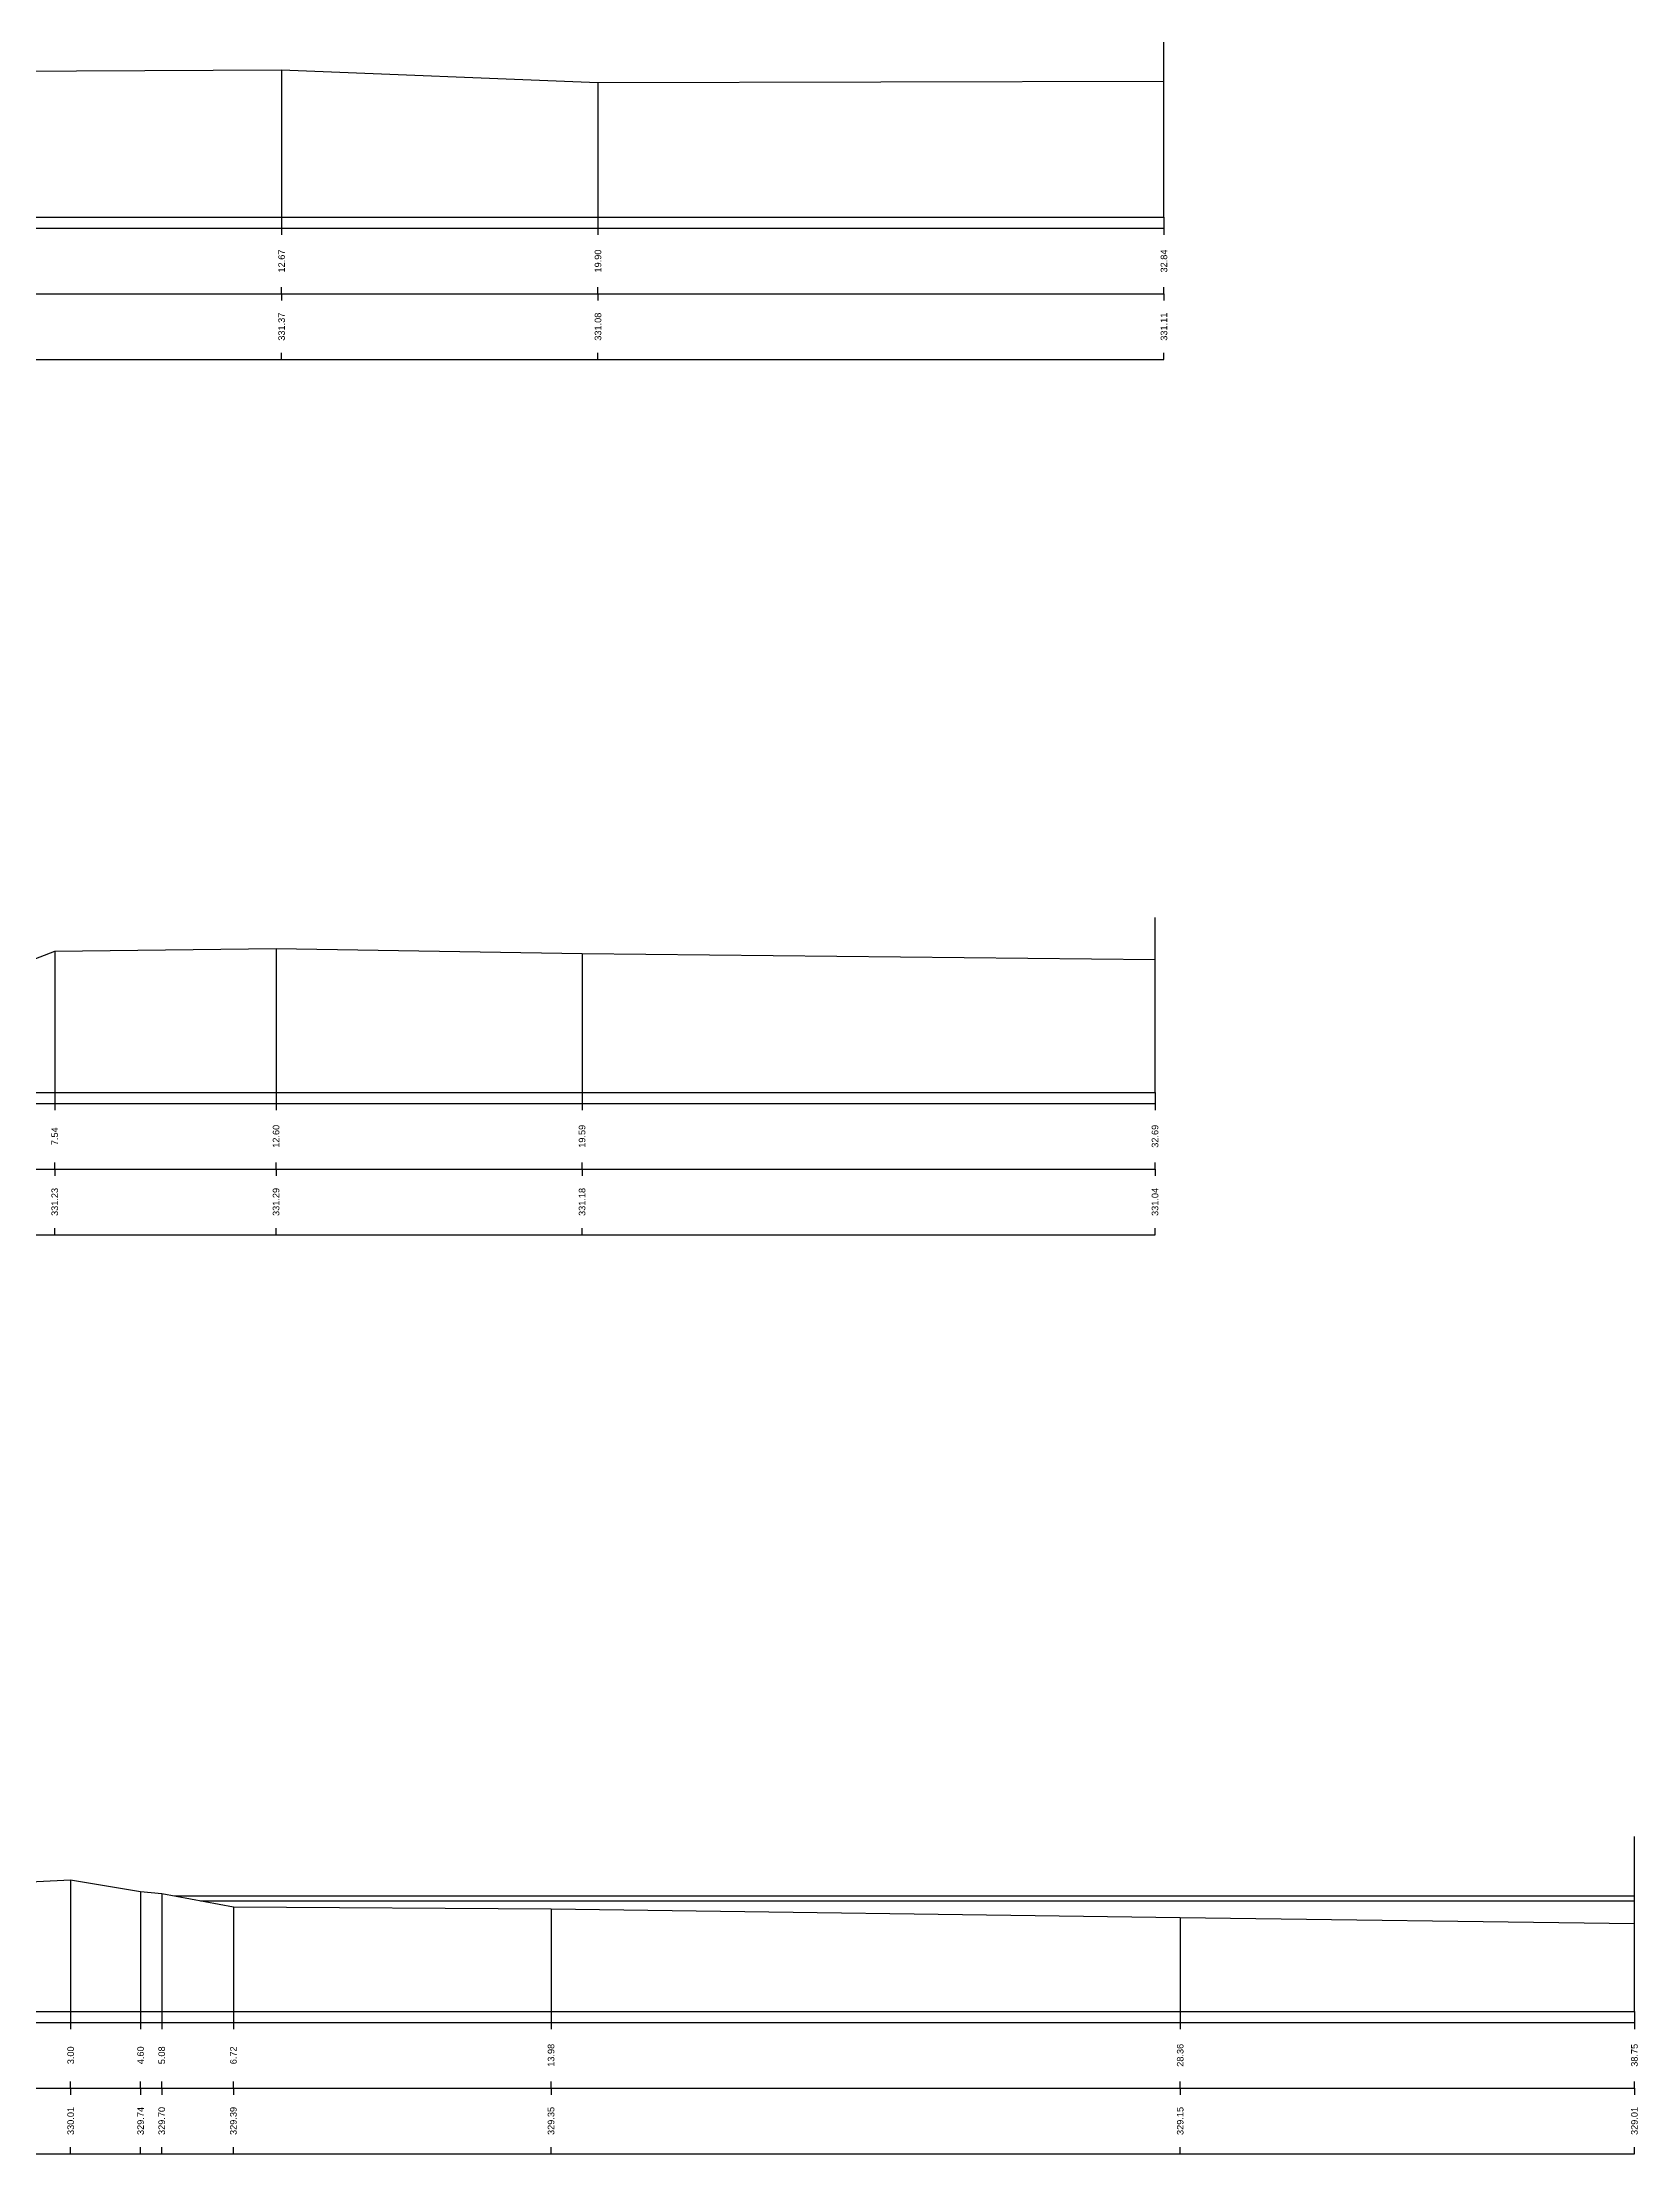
# Model space of a CAD drawing. Header units: millimetres. Extents: x -8 to 79, y -83 to 317.
# Drawn here: x 28.62 to 65.09, y 123.75 to 172 of the extents above; entities that cross this region are included whole.
import ezdxf
from ezdxf.enums import TextEntityAlignment as Align

# ---------------------------------------------------------------- set-up
doc = ezdxf.new("R2010")
doc.units = ezdxf.units.MM
doc.styles.get("Standard").update_dxf_attribs({"font": 'arial.ttf'})

msp = doc.modelspace()

# ---------------------------------------------------------------- linework, layer by layer
at = {"layer": 'band'}
for p, q in [((34.094, 167.75), (34.094, 167.6)), ((41.326, 167.75), (41.326, 167.6)), ((54.262, 167.75), (54.262, 167.6)), ((34.094, 166.25), (34.094, 166.4)), ((34.094, 166.25), (34.094, 166.1)), ((41.326, 166.25), (41.326, 166.4)), ((41.326, 166.25), (41.326, 166.1)), ((54.262, 166.25), (54.262, 166.4)), ((54.262, 166.25), (54.262, 166.1)), ((34.094, 164.75), (34.094, 164.9)), ((41.326, 164.75), (41.326, 164.9)), ((54.262, 164.75), (54.262, 164.9)), ((28.909, 147.75), (28.909, 147.6)), ((33.968, 147.75), (33.968, 147.6)), ((40.962, 147.75), (40.962, 147.6)), ((54.058, 147.75), (54.058, 147.6)), ((28.909, 146.25), (28.909, 146.4)), ((28.909, 146.25), (28.909, 146.1)), ((33.968, 146.25), (33.968, 146.4)), ((33.968, 146.25), (33.968, 146.1)), ((40.962, 146.25), (40.962, 146.4)), ((40.962, 146.25), (40.962, 146.1)), ((54.058, 146.25), (54.058, 146.4)), ((54.058, 146.25), (54.058, 146.1)), ((28.909, 144.75), (28.909, 144.9)), ((33.968, 144.75), (33.968, 144.9)), ((40.962, 144.75), (40.962, 144.9)), ((54.058, 144.75), (54.058, 144.9)), ((29.273, 126.75), (29.273, 126.6)), ((30.871, 126.75), (30.871, 126.6)), ((31.354, 126.75), (31.354, 126.6)), ((32.992, 126.75), (32.992, 126.6)), ((40.253, 126.75), (40.253, 126.6)), ((54.634, 126.75), (54.634, 126.6)), ((65.016, 126.75), (65.016, 126.6)), ((29.273, 125.25), (29.273, 125.4)), ((29.273, 125.25), (29.273, 125.1)), ((30.871, 125.25), (30.871, 125.4)), ((30.871, 125.25), (30.871, 125.1)), ((31.354, 125.25), (31.354, 125.4)), ((31.354, 125.25), (31.354, 125.1)), ((32.992, 125.25), (32.992, 125.4)), ((32.992, 125.25), (32.992, 125.1)), ((40.253, 125.25), (40.253, 125.4)), ((40.253, 125.25), (40.253, 125.1)), ((54.634, 125.25), (54.634, 125.4)), ((54.634, 125.25), (54.634, 125.1)), ((65.016, 125.25), (65.016, 125.4)), ((65.016, 125.25), (65.016, 125.1)), ((29.273, 123.75), (29.273, 123.9)), ((30.871, 123.75), (30.871, 123.9)), ((31.354, 123.75), (31.354, 123.9)), ((32.992, 123.75), (32.992, 123.9)), ((40.253, 123.75), (40.253, 123.9)), ((54.634, 123.75), (54.634, 123.9)), ((65.016, 123.75), (65.016, 123.9))]:
    msp.add_line(p, q, dxfattribs=at)
at = {"layer": 'frame'}
for p, q in [((54.262, 168), (54.262, 172)), ((0, 168), (54.262, 168)), ((-7.5, 167.75), (54.262, 167.75)), ((-7.5, 166.25), (54.262, 166.25)), ((-7.5, 164.75), (54.262, 164.75)), ((54.058, 148), (54.058, 152)), ((-7.5, 147.75), (54.058, 147.75)), ((0, 148), (54.058, 148)), ((-7.5, 146.25), (54.058, 146.25)), ((-7.5, 144.75), (54.058, 144.75)), ((65.016, 127), (65.016, 131)), ((0, 127), (65.016, 127)), ((-7.5, 126.75), (65.016, 126.75)), ((-7.5, 125.25), (65.016, 125.25)), ((-7.5, 123.75), (65.016, 123.75))]:
    msp.add_line(p, q, dxfattribs=at)
at = {"layer": 'HQ100', "color": 3}
msp.add_line((31.65, 129.644), (65.016, 129.644), dxfattribs=at)
at = {"layer": 'HQ30', "color": 2}
msp.add_line((32.24, 129.532), (65.016, 129.532), dxfattribs=at)
at = {"layer": 'marker', "color": 253}
for p, q in [((34.094, 171.37), (34.094, 168)), ((41.326, 171.08), (41.326, 168)), ((34.094, 168), (34.094, 167.75)), ((41.326, 168), (41.326, 167.75)), ((54.262, 168), (54.262, 167.75)), ((28.909, 151.23), (28.909, 148)), ((33.968, 151.29), (33.968, 148)), ((40.962, 151.18), (40.962, 148)), ((28.909, 148), (28.909, 147.75)), ((33.968, 148), (33.968, 147.75)), ((40.962, 148), (40.962, 147.75)), ((54.058, 148), (54.058, 147.75)), ((29.273, 130.01), (29.273, 127)), ((30.871, 129.74), (30.871, 127)), ((31.354, 129.7), (31.354, 127)), ((32.992, 129.39), (32.992, 127)), ((40.253, 129.35), (40.253, 127)), ((54.634, 129.15), (54.634, 127)), ((29.273, 127), (29.273, 126.75)), ((30.871, 127), (30.871, 126.75)), ((31.354, 127), (31.354, 126.75)), ((32.992, 127), (32.992, 126.75)), ((40.253, 127), (40.253, 126.75)), ((54.634, 127), (54.634, 126.75)), ((65.016, 127), (65.016, 126.75))]:
    msp.add_line(p, q, dxfattribs=at)
at = {"layer": 'profile'}
for points in [[(0, 171.11), (8.206, 171.31), (14.828, 171.42), (17.919, 171.06), (18.389, 170.84), (19.89, 170.11), (20.37, 169.83), (20.75, 169.61), (20.8, 169.43), (20.92, 169.26), (21.42, 169.27), (21.961, 169.39), (22.191, 169.46), (22.991, 169.44), (24.051, 169.93), (25.101, 170.01), (26.332, 170.63), (27.112, 171.12), (27.842, 171.34), (34.094, 171.37), (41.326, 171.08), (54.262, 171.11)], [(0, 151.01), (6.852, 151.02), (16.384, 151.25), (18.934, 151.15), (19.165, 150.91), (19.335, 150.8), (19.905, 150.45), (20.705, 150.09), (21.195, 149.6), (21.365, 149.09), (21.515, 149.23), (22.266, 149.48), (24.076, 149.49), (25.726, 149.37), (26.827, 149.92), (27.347, 150.64), (28.337, 151.01), (28.909, 151.23), (33.968, 151.29), (40.962, 151.18), (54.058, 151.04)], [(27.886, 129.94), (29.273, 130.01), (30.871, 129.74), (31.354, 129.7), (32.992, 129.39), (40.253, 129.35), (54.634, 129.15), (65.016, 129.01)]]:
    msp.add_lwpolyline(points, dxfattribs=at)

# ---------------------------------------------------------------- texts
for s, p in [('12.67', (34.094, 167)), ('19.90', (41.326, 167)), ('32.84', (54.262, 167)), ('331.37', (34.094, 165.5)), ('331.08', (41.326, 165.5)), ('331.11', (54.262, 165.5)), ('7.54', (28.909, 147)), ('12.60', (33.968, 147)), ('19.59', (40.962, 147)), ('32.69', (54.058, 147)), ('331.23', (28.909, 145.5)), ('331.29', (33.968, 145.5)), ('331.18', (40.962, 145.5)), ('331.04', (54.058, 145.5)), ('3.00', (29.273, 126)), ('4.60', (30.871, 126)), ('5.08', (31.354, 126)), ('6.72', (32.992, 126)), ('13.98', (40.253, 126)), ('28.36', (54.634, 126)), ('38.75', (65.016, 126)), ('330.01', (29.273, 124.5)), ('329.74', (30.871, 124.5)), ('329.70', (31.354, 124.5)), ('329.39', (32.992, 124.5)), ('329.35', (40.253, 124.5)), ('329.15', (54.634, 124.5)), ('329.01', (65.016, 124.5))]:
    msp.add_text(s, height=0.15, rotation=90).set_placement(p, align=Align.MIDDLE)

doc.saveas('drawing.dxf')
